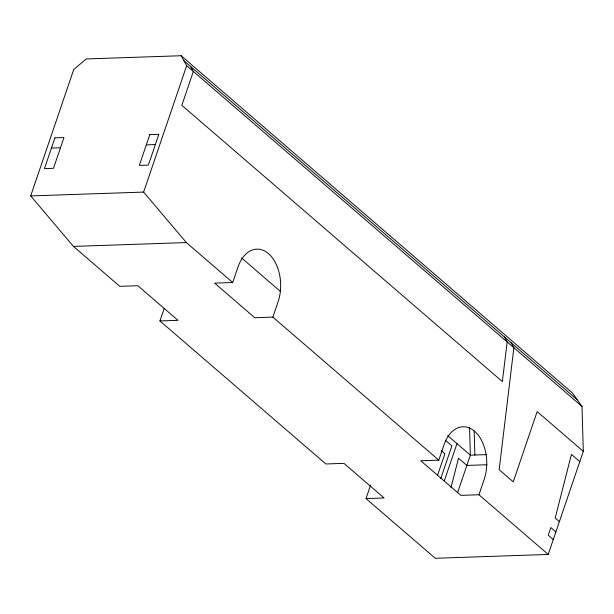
<?xml version="1.0" encoding="UTF-8"?>
<svg xmlns="http://www.w3.org/2000/svg" width="614" height="614" viewBox="0 0 614 614"><rect width="100%" height="100%" fill="white"/><g stroke="black" fill="none" stroke-linecap="round" stroke-linejoin="round"><path stroke-width="0.92" d="M450.975 487.723L458.504 458.221L466.87 465.427L486.971 464.744M164.245 308.266L159.924 320.945L177.999 320.331L137.851 285.725L119.784 286.339L73.442 246.398L30.7 195.912L73.734 69.505L86.259 58.944L181.122 55.728L572.555 393.121L581.988 406.43L583.3 451.344L548.202 554.442L435.265 558.272L366.013 498.576L370.633 484.999M548.202 554.442L478.951 494.754L484.185 479.365A35.32 22.626 88.1 0 0 474.591 431.289A35.32 22.626 88.1 0 0 444.045 444.759L438.803 460.147L272.862 317.116L278.104 301.727A35.32 22.626 88.1 0 0 268.502 253.651A35.32 22.626 88.1 0 0 237.956 267.128L232.714 282.517L186.38 242.576L143.638 192.09L186.664 65.683L181.122 55.728M437.498 475.443L444.881 453.769L441.297 450.676M440.775 478.536L451.889 445.879L445.38 440.269M444.359 480.716L456.985 443.638M457.722 492.298L470.362 455.166L469.556 427.451M51.446 148.089L60.479 147.782M146.309 144.881L155.35 144.574M30.7 195.912L143.638 192.09M73.442 246.398L186.38 242.576M232.714 282.517L214.647 283.123L254.795 317.73L272.862 317.116M486.319 454.629L470.362 455.166L447.729 435.656M438.803 460.147L420.736 460.761L460.876 495.368L478.951 494.754M366.013 498.576L384.08 497.962L343.94 463.363L325.865 463.969L159.924 320.945M183.893 60.709L577.267 399.775M186.664 65.683L581.988 406.43M583.3 451.344L537.158 411.58L513.235 481.852L499.159 469.71L513.88 347.724L511.109 342.742M579.808 461.605L571.442 454.398L555.194 518.016L559.377 521.616M241.486 257.888L280.644 291.642M555.885 531.877L550.865 527.549L548.248 535.247L553.268 539.568M504.416 336.979L507.187 341.952L502.352 381.578L181.836 105.309L193.356 71.454L190.586 66.473M474.185 431.12L474.883 455.02M54.938 137.828L44.461 168.604L53.495 168.297L63.971 137.528L54.938 137.828M149.801 134.619L139.324 165.396L148.365 165.089L158.842 134.312L149.801 134.619"/></g></svg>
